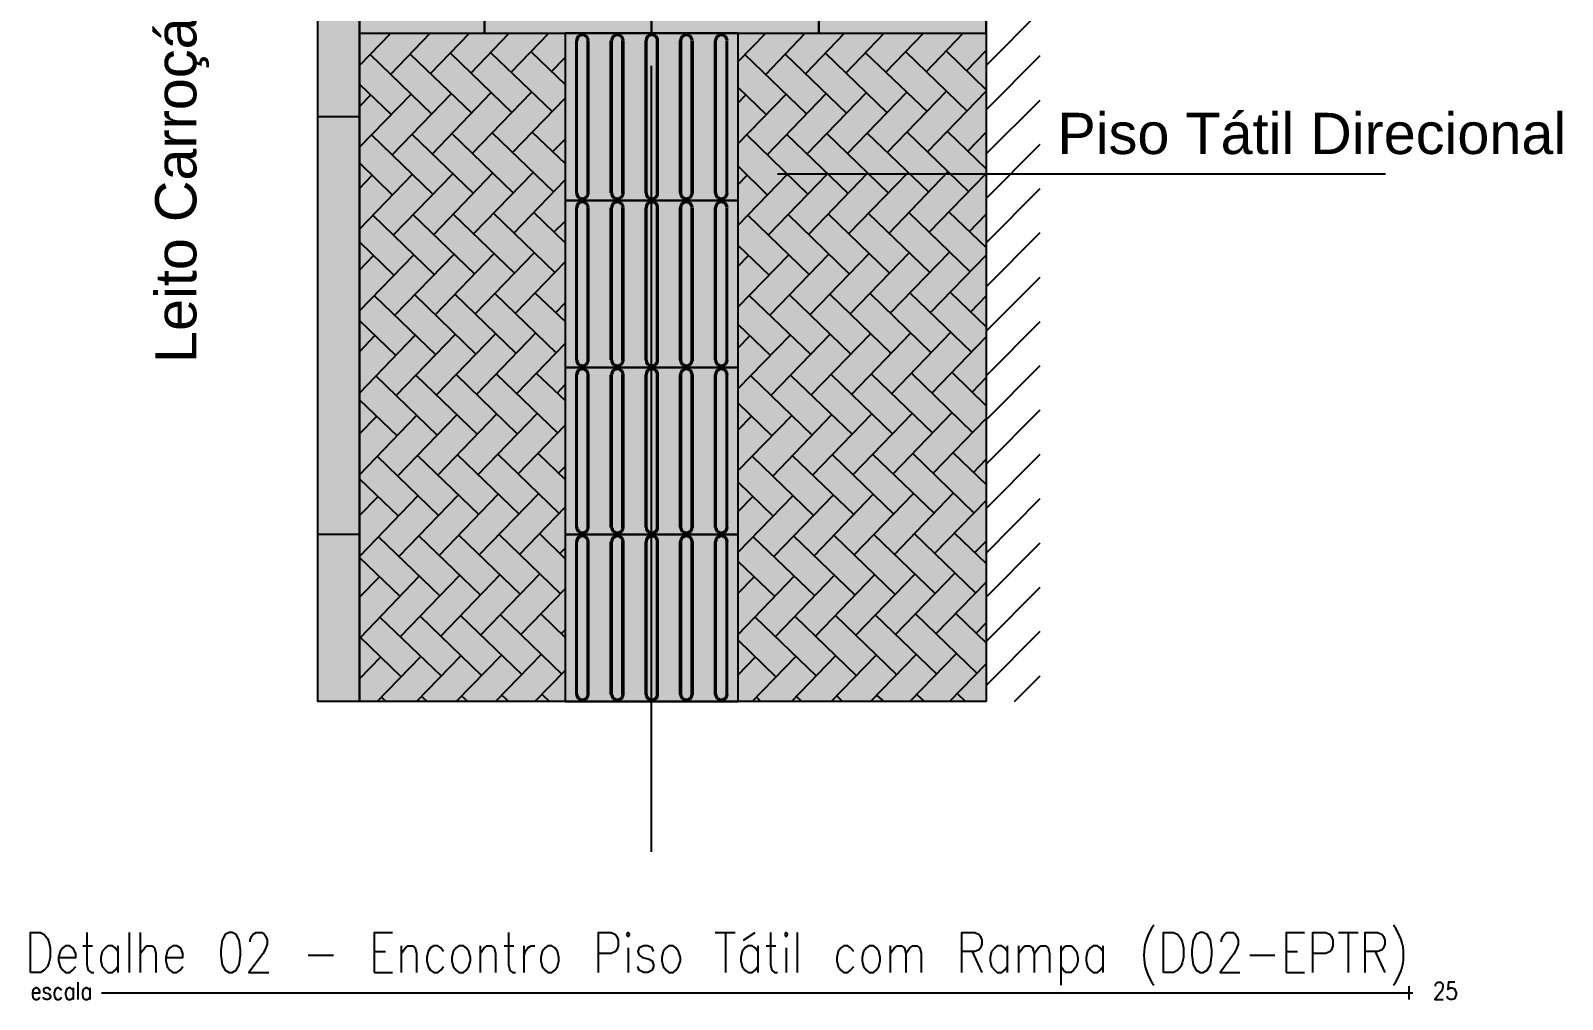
# Model space of a CAD drawing. Header units: feet. Extents: x 203667 to 205527, y 9204857 to 9205156.
# Drawn here: x 203749.065 to 203752.729, y 9204926.021 to 9204928.339 of the extents above; entities that cross this region are included whole.
import ezdxf

# ---------------------------------------------------------------- set-up
doc = ezdxf.new("R2010")
doc.units = ezdxf.units.FT
doc.header["$LTSCALE"] = 0.3
doc.header["$MEASUREMENT"] = 0
doc.layers.add('PDF_0', color=7, linetype='Continuous', true_color=0x929498)
doc.layers.add('PDF_A_Piso_Tatil', color=7, linetype='Continuous', true_color=0xffffa3)
for name, color, linetype in [('PDF_A_Cotas', 7, 'Continuous'), ('PDF_A_Texto', 7, 'Continuous'), ('PDF_Text', 7, 'Continuous')]:
    doc.layers.add(name, color=color, linetype=linetype)
doc.styles.add('PDF Arial', font='arial.ttf')

msp = doc.modelspace()

# ---------------------------------------------------------------- hatches: boundary and pattern name
at = {"layer": 'PDF_0', "true_color": 0xffffa3, "transparency": 33554559}
msp.add_hatch(color=51, dxfattribs=at).paths.add_polyline_path([(203750.1505, 9204928.7322), (203749.8513, 9204928.7322), (203749.8513, 9204928.3325), (203750.1505, 9204928.3325)])
at = {"layer": 'PDF_0', "true_color": 0xf7f7f7, "transparency": 33554559}
for points in [[(203750.343, 9204928.3325), (203749.8513, 9204928.3325), (203749.8513, 9204926.7337), (203750.343, 9204926.7337)], [(203751.3507, 9204928.3325), (203750.7575, 9204928.3325), (203750.7575, 9204926.7337), (203751.3507, 9204926.7337)]]:
    msp.add_hatch(color=7, dxfattribs=at).paths.add_polyline_path(points)
at = {"layer": 'PDF_A_Cotas', "true_color": 0xdfdfdf, "transparency": 33554559}
msp.add_hatch(color=254, dxfattribs=at).paths.add_polyline_path([(203749.8513, 9204929.3318), (203749.7508, 9204929.3318), (203749.7508, 9204926.7337), (203749.8513, 9204926.7337)])
at = {"layer": 'PDF_A_Piso_Tatil', "transparency": 33554559}
msp.add_hatch(color=256, dxfattribs=at).paths.add_polyline_path([(203750.343, 9204928.3325), (203750.343, 9204926.7337), (203750.7575, 9204926.7337), (203750.7575, 9204928.3325), (203751.3507, 9204928.3325), (203751.3507, 9204928.7322), (203750.1505, 9204928.7322), (203750.1505, 9204928.3325)])

# ---------------------------------------------------------------- linework, layer by layer
at = {"layer": 'PDF_0', "color": 7, "lineweight": 25}
for points in [[(203749.7508, 9204929.3318), (203751.3507, 9204929.3318), (203751.3507, 9204926.7337)], [(203749.7508, 9204929.3318), (203749.7508, 9204926.7337)], [(203749.8513, 9204926.7337), (203749.8513, 9204929.3318), (203749.8513, 9204926.7337)], [(203751.3507, 9204928.2553), (203751.4797, 9204928.3854)], [(203750.3694, 9204927.9508), (203750.3694, 9204928.3146)], [(203750.3715, 9204928.3146), (203750.3715, 9204927.9498)], [(203750.3969, 9204927.9498), (203750.3969, 9204928.3146)], [(203750.399, 9204928.3146), (203750.399, 9204927.9498)], [(203750.4519, 9204927.9508), (203750.4519, 9204928.3146)], [(203750.4551, 9204928.3146), (203750.4551, 9204927.9498)], [(203750.4794, 9204927.9498), (203750.4794, 9204928.3146)], [(203750.4826, 9204928.3146), (203750.4826, 9204927.9498)], [(203750.5354, 9204927.9508), (203750.5354, 9204928.3146)], [(203750.5375, 9204928.3146), (203750.5375, 9204927.9498)], [(203750.5629, 9204927.9498), (203750.5629, 9204928.3146)], [(203750.565, 9204928.3146), (203750.565, 9204927.9498)], [(203750.6179, 9204927.9508), (203750.6179, 9204928.3146)], [(203750.6211, 9204928.3146), (203750.6211, 9204927.9498)], [(203750.6454, 9204927.9498), (203750.6454, 9204928.3146)], [(203750.6486, 9204928.3146), (203750.6486, 9204927.9498)], [(203750.7014, 9204927.9508), (203750.7014, 9204928.3146)], [(203750.7036, 9204928.3146), (203750.7036, 9204927.9498)], [(203750.7289, 9204927.9498), (203750.7289, 9204928.3146)], [(203750.7311, 9204928.3146), (203750.7311, 9204927.9498)], [(203751.3507, 9204928.1496), (203751.4797, 9204928.2797)], [(203751.3507, 9204928.0439), (203751.4797, 9204928.1729)], [(203749.8513, 9204928.1327), (203749.7508, 9204928.1327)], [(203751.3507, 9204927.9371), (203751.4797, 9204928.0671)], [(203751.3507, 9204927.8313), (203751.4797, 9204927.9614)], [(203750.3694, 9204927.5511), (203750.3694, 9204927.9149)], [(203750.3715, 9204927.9149), (203750.3715, 9204927.55)], [(203750.3969, 9204927.55), (203750.3969, 9204927.9149)], [(203750.399, 9204927.9149), (203750.399, 9204927.55)], [(203750.4519, 9204927.5511), (203750.4519, 9204927.9149)], [(203750.4551, 9204927.9149), (203750.4551, 9204927.55)], [(203750.4794, 9204927.55), (203750.4794, 9204927.9149)], [(203750.4826, 9204927.9149), (203750.4826, 9204927.55)], [(203750.5354, 9204927.5511), (203750.5354, 9204927.9149)], [(203750.5375, 9204927.9149), (203750.5375, 9204927.55)], [(203750.5629, 9204927.55), (203750.5629, 9204927.9149)], [(203750.565, 9204927.9149), (203750.565, 9204927.55)], [(203750.6179, 9204927.5511), (203750.6179, 9204927.9149)], [(203750.6211, 9204927.9149), (203750.6211, 9204927.55)], [(203750.6454, 9204927.55), (203750.6454, 9204927.9149)], [(203750.6486, 9204927.9149), (203750.6486, 9204927.55)], [(203750.7014, 9204927.5511), (203750.7014, 9204927.9149)], [(203750.7036, 9204927.9149), (203750.7036, 9204927.55)], [(203750.7289, 9204927.55), (203750.7289, 9204927.9149)], [(203750.7311, 9204927.9149), (203750.7311, 9204927.55)], [(203751.3507, 9204927.7256), (203751.4797, 9204927.8556)], [(203751.3507, 9204927.6198), (203751.4797, 9204927.7488)], [(203751.3507, 9204927.513), (203751.4797, 9204927.6431)], [(203750.3694, 9204927.1503), (203750.3694, 9204927.5152)], [(203750.3715, 9204927.5152), (203750.3715, 9204927.1503)], [(203750.3969, 9204927.1503), (203750.3969, 9204927.5152)], [(203750.399, 9204927.5152), (203750.399, 9204927.1503)], [(203750.4519, 9204927.1503), (203750.4519, 9204927.5152)], [(203750.4551, 9204927.5152), (203750.4551, 9204927.1503)], [(203750.4794, 9204927.1503), (203750.4794, 9204927.5152)], [(203750.4826, 9204927.5152), (203750.4826, 9204927.1503)], [(203750.5354, 9204927.1503), (203750.5354, 9204927.5152)], [(203750.5375, 9204927.5152), (203750.5375, 9204927.1503)], [(203750.5629, 9204927.1503), (203750.5629, 9204927.5152)], [(203750.565, 9204927.5152), (203750.565, 9204927.1503)], [(203750.6179, 9204927.1503), (203750.6179, 9204927.5152)], [(203750.6211, 9204927.5152), (203750.6211, 9204927.1503)], [(203750.6454, 9204927.1503), (203750.6454, 9204927.5152)], [(203750.6486, 9204927.5152), (203750.6486, 9204927.1503)], [(203750.7014, 9204927.1503), (203750.7014, 9204927.5152)], [(203750.7036, 9204927.5152), (203750.7036, 9204927.1503)], [(203750.7289, 9204927.1503), (203750.7289, 9204927.5152)], [(203750.7311, 9204927.5152), (203750.7311, 9204927.1503)], [(203751.3507, 9204927.4073), (203751.4797, 9204927.5374)], [(203751.3507, 9204927.3016), (203751.4797, 9204927.4316)], [(203751.3507, 9204927.1958), (203751.4797, 9204927.3259)], [(203751.3507, 9204927.089), (203751.4797, 9204927.2191)], [(203749.8513, 9204927.1334), (203749.7508, 9204927.1334)], [(203750.3694, 9204926.7506), (203750.3694, 9204927.1154)], [(203750.3715, 9204927.1154), (203750.3715, 9204926.7506)], [(203750.3969, 9204926.7506), (203750.3969, 9204927.1154)], [(203750.399, 9204927.1154), (203750.399, 9204926.7506)], [(203750.4519, 9204926.7506), (203750.4519, 9204927.1154)], [(203750.4551, 9204927.1154), (203750.4551, 9204926.7506)], [(203750.4794, 9204926.7506), (203750.4794, 9204927.1154)], [(203750.4826, 9204927.1154), (203750.4826, 9204926.7506)], [(203750.5354, 9204926.7506), (203750.5354, 9204927.1154)], [(203750.5375, 9204927.1154), (203750.5375, 9204926.7506)], [(203750.5629, 9204926.7506), (203750.5629, 9204927.1154)], [(203750.565, 9204927.1154), (203750.565, 9204926.7506)], [(203750.6179, 9204926.7506), (203750.6179, 9204927.1154)], [(203750.6211, 9204927.1154), (203750.6211, 9204926.7506)], [(203750.6454, 9204926.7506), (203750.6454, 9204927.1154)], [(203750.6486, 9204927.1154), (203750.6486, 9204926.7506)], [(203750.7014, 9204926.7506), (203750.7014, 9204927.1154)], [(203750.7036, 9204927.1154), (203750.7036, 9204926.7506)], [(203750.7289, 9204926.7506), (203750.7289, 9204927.1154)], [(203750.7311, 9204927.1154), (203750.7311, 9204926.7506)], [(203751.3507, 9204926.9833), (203751.4797, 9204927.1133)], [(203751.3507, 9204926.8775), (203751.4797, 9204927.0076)], [(203751.3507, 9204926.7718), (203751.4797, 9204926.9018)], [(203751.4184, 9204926.7337), (203751.4797, 9204926.7951)], [(203751.3507, 9204926.7337), (203749.7508, 9204926.7337)]]:
    msp.add_lwpolyline(points, dxfattribs=at)
for points in [[(203749.8513, 9204928.3325), (203750.1505, 9204928.3325), (203750.1505, 9204928.7322), (203749.8513, 9204928.7322)], [(203750.1505, 9204928.3325), (203750.5502, 9204928.3325), (203750.5502, 9204928.7322), (203750.1505, 9204928.7322)], [(203750.5502, 9204928.3325), (203750.9499, 9204928.3325), (203750.9499, 9204928.7322), (203750.5502, 9204928.7322)], [(203750.9499, 9204928.3325), (203751.3507, 9204928.3325), (203751.3507, 9204928.7322), (203750.9499, 9204928.7322)], [(203750.343, 9204927.9328), (203750.7575, 9204927.9328), (203750.7575, 9204928.3325), (203750.343, 9204928.3325)], [(203750.343, 9204927.5331), (203750.7575, 9204927.5331), (203750.7575, 9204927.9328), (203750.343, 9204927.9328)], [(203750.343, 9204927.1334), (203750.7575, 9204927.1334), (203750.7575, 9204927.5331), (203750.343, 9204927.5331)], [(203750.343, 9204926.7337), (203750.7575, 9204926.7337), (203750.7575, 9204927.1334), (203750.343, 9204927.1334)]]:
    msp.add_lwpolyline(points, close=True, dxfattribs=at)
at = {"layer": 'PDF_0', "color": 251, "lineweight": 25, "true_color": 0x636363}
for points in [[(203749.8513, 9204928.2553), (203749.9264, 9204928.3325)], [(203749.9221, 9204928.3325), (203749.9242, 9204928.3304)], [(203749.9253, 9204928.2342), (203750.0205, 9204928.3325)], [(203750.0205, 9204928.3325), (203750.0205, 9204928.3315)], [(203750.0215, 9204928.2363), (203750.1146, 9204928.3325)], [(203750.1178, 9204928.2374), (203750.2097, 9204928.3325)], [(203750.214, 9204928.2395), (203750.3039, 9204928.3325)], [(203750.7575, 9204928.2649), (203750.823, 9204928.3325)], [(203750.8188, 9204928.3325), (203750.8209, 9204928.3304)], [(203750.823, 9204928.2342), (203750.9172, 9204928.3325)], [(203750.9172, 9204928.3325), (203750.9172, 9204928.3315)], [(203750.9193, 9204928.2363), (203751.0113, 9204928.3325)], [(203751.0144, 9204928.2374), (203751.1064, 9204928.3325)], [(203751.1107, 9204928.2395), (203751.2005, 9204928.3325)], [(203751.2069, 9204928.2405), (203751.2957, 9204928.3325)], [(203749.8767, 9204928.2818), (203750.0236, 9204928.1401)], [(203749.9729, 9204928.2828), (203750.1199, 9204928.1411)], [(203750.0691, 9204928.285), (203750.2161, 9204928.1433)], [(203750.1653, 9204928.286), (203750.3123, 9204928.1454)], [(203750.2616, 9204928.2881), (203750.343, 9204928.2099)], [(203750.7734, 9204928.2818), (203750.9203, 9204928.1401)], [(203750.8696, 9204928.2828), (203751.0166, 9204928.1411)], [(203750.9658, 9204928.285), (203751.1128, 9204928.1433)], [(203751.062, 9204928.286), (203751.209, 9204928.1454)], [(203751.1583, 9204928.2881), (203751.3052, 9204928.1464)], [(203751.2545, 9204928.2902), (203751.3507, 9204928.1972)], [(203751.3031, 9204928.2427), (203751.3507, 9204928.2913)], [(203750.3102, 9204928.2405), (203750.343, 9204928.2744)], [(203749.8513, 9204928.2109), (203749.9274, 9204928.138)], [(203750.7575, 9204928.2025), (203750.8241, 9204928.138)], [(203749.8513, 9204928.0597), (203749.975, 9204928.1866)], [(203749.8513, 9204928.157), (203749.8788, 9204928.1856)], [(203749.9295, 9204928.0417), (203750.0712, 9204928.1887)], [(203750.0258, 9204928.0439), (203750.1664, 9204928.1908)], [(203750.1209, 9204928.0449), (203750.2626, 9204928.1919)], [(203750.2171, 9204928.047), (203750.343, 9204928.1771)], [(203750.7575, 9204928.0692), (203750.8717, 9204928.1866)], [(203750.7575, 9204928.1665), (203750.7755, 9204928.1856)], [(203750.8262, 9204928.0417), (203750.9679, 9204928.1887)], [(203750.9224, 9204928.0439), (203751.0641, 9204928.1908)], [(203751.0187, 9204928.0449), (203751.1604, 9204928.1919)], [(203751.1138, 9204928.047), (203751.2555, 9204928.194)], [(203751.2101, 9204928.0491), (203751.3507, 9204928.194)], [(203750.0723, 9204928.0925), (203750.2193, 9204927.9508)], [(203750.1685, 9204928.0946), (203750.3155, 9204927.9529)], [(203750.2647, 9204928.0957), (203750.343, 9204928.0206)], [(203750.969, 9204928.0925), (203751.116, 9204927.9508)], [(203751.0652, 9204928.0946), (203751.2122, 9204927.9529)], [(203751.1614, 9204928.0957), (203751.3084, 9204927.954)], [(203751.2576, 9204928.0978), (203751.3507, 9204928.0079)], [(203751.3063, 9204928.0502), (203751.3507, 9204928.0957)], [(203749.8798, 9204928.0893), (203750.0268, 9204927.9476)], [(203749.9761, 9204928.0914), (203750.123, 9204927.9498)], [(203750.3134, 9204928.0491), (203750.343, 9204928.0788)], [(203750.7776, 9204928.0893), (203750.9235, 9204927.9476)], [(203750.8727, 9204928.0914), (203751.0197, 9204927.9498)], [(203749.8513, 9204928.0227), (203749.9306, 9204927.9455)], [(203749.8513, 9204927.8641), (203749.9782, 9204927.9952)], [(203749.8513, 9204927.9614), (203749.8819, 9204927.9931)], [(203749.9327, 9204927.8504), (203750.0744, 9204927.9963)], [(203750.0289, 9204927.8514), (203750.1706, 9204927.9984)], [(203750.1252, 9204927.8535), (203750.2668, 9204927.9994)], [(203750.7575, 9204928.0143), (203750.8273, 9204927.9455)], [(203750.7575, 9204927.8736), (203750.8749, 9204927.9952)], [(203750.7575, 9204927.9709), (203750.7786, 9204927.9931)], [(203750.8294, 9204927.8504), (203750.9711, 9204927.9963)], [(203750.9256, 9204927.8514), (203751.0673, 9204927.9984)], [(203751.0218, 9204927.8535), (203751.1635, 9204927.9994)], [(203751.1181, 9204927.8546), (203751.2598, 9204928.0016)], [(203751.2143, 9204927.8567), (203751.3507, 9204927.9973)], [(203750.2203, 9204927.8546), (203750.343, 9204927.9815)], [(203749.8841, 9204927.8969), (203750.03, 9204927.7552)], [(203749.9792, 9204927.899), (203750.1262, 9204927.7573)], [(203750.0755, 9204927.9001), (203750.2224, 9204927.7584)], [(203750.1717, 9204927.9022), (203750.3187, 9204927.7605)], [(203750.2679, 9204927.9043), (203750.343, 9204927.8313)], [(203750.3165, 9204927.8567), (203750.343, 9204927.8831)], [(203750.7808, 9204927.8969), (203750.9267, 9204927.7552)], [(203750.877, 9204927.899), (203751.0229, 9204927.7573)], [(203750.9732, 9204927.9001), (203751.1191, 9204927.7584)], [(203751.0684, 9204927.9022), (203751.2154, 9204927.7605)], [(203751.1646, 9204927.9043), (203751.3116, 9204927.7626)], [(203751.2608, 9204927.9053), (203751.3507, 9204927.8197)], [(203751.3095, 9204927.8578), (203751.3507, 9204927.9001)], [(203749.8513, 9204927.8334), (203749.9338, 9204927.7541)], [(203749.8513, 9204927.6685), (203749.9813, 9204927.8028)], [(203749.8513, 9204927.7658), (203749.8851, 9204927.8007)], [(203749.9359, 9204927.6579), (203750.0776, 9204927.8038)], [(203750.0321, 9204927.659), (203750.1738, 9204927.8059)], [(203750.1283, 9204927.6611), (203750.27, 9204927.8081)], [(203750.7575, 9204927.825), (203750.8315, 9204927.7541)], [(203750.7575, 9204927.678), (203750.878, 9204927.8028)], [(203750.7575, 9204927.7753), (203750.7818, 9204927.8007)], [(203750.8326, 9204927.6579), (203750.9743, 9204927.8038)], [(203750.9288, 9204927.659), (203751.0705, 9204927.8059)], [(203751.025, 9204927.6611), (203751.1667, 9204927.8081)], [(203751.1212, 9204927.6632), (203751.2629, 9204927.8091)], [(203751.2175, 9204927.6642), (203751.3507, 9204927.8017)], [(203750.2246, 9204927.6632), (203750.343, 9204927.7859)], [(203749.8872, 9204927.7044), (203750.0332, 9204927.5638)], [(203749.9835, 9204927.7065), (203750.1294, 9204927.5649)], [(203750.0797, 9204927.7087), (203750.2256, 9204927.567)], [(203750.1749, 9204927.7097), (203750.3218, 9204927.568)], [(203750.2711, 9204927.7118), (203750.343, 9204927.6431)], [(203750.7839, 9204927.7044), (203750.9309, 9204927.5638)], [(203750.8802, 9204927.7065), (203751.0271, 9204927.5649)], [(203750.9764, 9204927.7087), (203751.1223, 9204927.567)], [(203751.0726, 9204927.7097), (203751.2185, 9204927.568)], [(203751.1678, 9204927.7118), (203751.3147, 9204927.5701)], [(203751.264, 9204927.7129), (203751.3507, 9204927.6304)], [(203751.3137, 9204927.6664), (203751.3507, 9204927.7044)], [(203750.3208, 9204927.6642), (203750.343, 9204927.6875)], [(203749.8513, 9204927.6452), (203749.938, 9204927.5617)], [(203750.1315, 9204927.4686), (203750.2732, 9204927.6156)], [(203750.7575, 9204927.6357), (203750.8347, 9204927.5617)], [(203751.0282, 9204927.4686), (203751.1699, 9204927.6156)], [(203751.1244, 9204927.4707), (203751.2661, 9204927.6177)], [(203749.8513, 9204927.4718), (203749.9845, 9204927.6103)], [(203749.8513, 9204927.5701), (203749.8883, 9204927.6093)], [(203749.939, 9204927.4655), (203750.0807, 9204927.6124)], [(203750.0353, 9204927.4676), (203750.177, 9204927.6135)], [(203750.2277, 9204927.4707), (203750.343, 9204927.5902)], [(203750.7575, 9204927.4824), (203750.8812, 9204927.6103)], [(203750.7575, 9204927.5797), (203750.786, 9204927.6093)], [(203750.8357, 9204927.4655), (203750.9774, 9204927.6124)], [(203750.932, 9204927.4676), (203751.0737, 9204927.6135)], [(203751.2206, 9204927.4718), (203751.3507, 9204927.6061)], [(203749.8904, 9204927.513), (203750.0374, 9204927.3713)], [(203749.9866, 9204927.5141), (203750.1336, 9204927.3724)], [(203750.0829, 9204927.5162), (203750.2288, 9204927.3745)], [(203750.1791, 9204927.5173), (203750.325, 9204927.3766)], [(203750.2742, 9204927.5194), (203750.343, 9204927.4538)], [(203750.7871, 9204927.513), (203750.9341, 9204927.3713)], [(203750.8833, 9204927.5141), (203751.0303, 9204927.3724)], [(203750.9795, 9204927.5162), (203751.1265, 9204927.3745)], [(203751.0758, 9204927.5173), (203751.2217, 9204927.3766)], [(203751.172, 9204927.5194), (203751.3179, 9204927.3777)], [(203751.2682, 9204927.5215), (203751.3507, 9204927.4411)], [(203751.3169, 9204927.4739), (203751.3507, 9204927.5088)], [(203750.3239, 9204927.4718), (203750.343, 9204927.4919)], [(203749.8513, 9204927.4559), (203749.9412, 9204927.3692)], [(203750.7575, 9204927.4475), (203750.8379, 9204927.3692)], [(203749.8513, 9204927.2762), (203749.9877, 9204927.4179)], [(203749.8513, 9204927.3745), (203749.8925, 9204927.4168)], [(203749.9422, 9204927.273), (203750.0839, 9204927.42)], [(203750.0384, 9204927.2751), (203750.1801, 9204927.4221)], [(203750.1347, 9204927.2762), (203750.2764, 9204927.4232)], [(203750.7575, 9204927.2867), (203750.8854, 9204927.4179)], [(203750.7575, 9204927.384), (203750.7892, 9204927.4168)], [(203750.84, 9204927.273), (203750.9806, 9204927.42)], [(203750.9351, 9204927.2751), (203751.0768, 9204927.4221)], [(203751.0314, 9204927.2762), (203751.1731, 9204927.4232)], [(203751.1276, 9204927.2783), (203751.2693, 9204927.4253)], [(203751.2238, 9204927.2804), (203751.3507, 9204927.4105)], [(203750.2309, 9204927.2783), (203750.343, 9204927.3946)], [(203749.9898, 9204927.3227), (203750.1368, 9204927.181)], [(203750.086, 9204927.3238), (203750.233, 9204927.1821)], [(203750.1823, 9204927.3259), (203750.3282, 9204927.1842)], [(203750.2785, 9204927.3269), (203750.343, 9204927.2645)], [(203750.8865, 9204927.3227), (203751.0335, 9204927.181)], [(203750.9827, 9204927.3238), (203751.1297, 9204927.1821)], [(203751.0789, 9204927.3259), (203751.2259, 9204927.1842)], [(203751.1752, 9204927.3269), (203751.3211, 9204927.1852)], [(203751.2714, 9204927.329), (203751.3507, 9204927.2529)], [(203749.8936, 9204927.3206), (203750.0406, 9204927.1789)], [(203750.3271, 9204927.2804), (203750.343, 9204927.2963)], [(203750.7903, 9204927.3206), (203750.9373, 9204927.1789)], [(203751.32, 9204927.2815), (203751.3507, 9204927.3132)], [(203749.8513, 9204927.2667), (203749.9443, 9204927.1768)], [(203750.7575, 9204927.2582), (203750.841, 9204927.1768)], [(203749.8513, 9204927.0806), (203749.9919, 9204927.2265)], [(203749.8513, 9204927.1789), (203749.8957, 9204927.2244)], [(203749.9465, 9204927.0816), (203750.0871, 9204927.2275)], [(203750.0416, 9204927.0827), (203750.1833, 9204927.2296)], [(203750.1378, 9204927.0848), (203750.2795, 9204927.2307)], [(203750.7575, 9204927.0911), (203750.8886, 9204927.2265)], [(203750.7575, 9204927.1884), (203750.7924, 9204927.2244)], [(203750.8431, 9204927.0816), (203750.9848, 9204927.2275)], [(203750.9394, 9204927.0827), (203751.08, 9204927.2296)], [(203751.0345, 9204927.0848), (203751.1762, 9204927.2307)], [(203751.1308, 9204927.0858), (203751.2725, 9204927.2328)], [(203751.227, 9204927.088), (203751.3507, 9204927.2148)], [(203750.2341, 9204927.0858), (203750.343, 9204927.199)], [(203749.8968, 9204927.1281), (203750.0437, 9204926.9864)], [(203749.993, 9204927.1303), (203750.14, 9204926.9886)], [(203750.0892, 9204927.1313), (203750.2362, 9204926.9896)], [(203750.1854, 9204927.1334), (203750.3324, 9204926.9917)], [(203750.2817, 9204927.1355), (203750.343, 9204927.0753)], [(203750.7934, 9204927.1281), (203750.9404, 9204926.9864)], [(203750.8897, 9204927.1303), (203751.0366, 9204926.9886)], [(203750.9859, 9204927.1313), (203751.1329, 9204926.9896)], [(203751.0821, 9204927.1334), (203751.2291, 9204926.9917)], [(203751.1783, 9204927.1355), (203751.3253, 9204926.9938)], [(203751.2746, 9204927.1366), (203751.3507, 9204927.0636)], [(203751.3232, 9204927.0901), (203751.3507, 9204927.1176)], [(203749.8513, 9204927.0784), (203749.9475, 9204926.9854)], [(203750.3303, 9204927.088), (203750.343, 9204927.1006)], [(203750.7575, 9204927.0689), (203750.8442, 9204926.9854)], [(203749.8513, 9204926.9833), (203749.8989, 9204927.0319)], [(203749.8534, 9204926.887), (203749.9951, 9204927.034)], [(203749.9496, 9204926.8892), (203750.0913, 9204927.0361)], [(203750.0458, 9204926.8902), (203750.1875, 9204927.0372)], [(203750.141, 9204926.8923), (203750.2827, 9204927.0393)], [(203750.7575, 9204926.8944), (203750.8918, 9204927.034)], [(203750.7575, 9204926.9928), (203750.7956, 9204927.0319)], [(203750.8463, 9204926.8892), (203750.988, 9204927.0361)], [(203750.9425, 9204926.8902), (203751.0842, 9204927.0372)], [(203751.0388, 9204926.8923), (203751.1805, 9204927.0393)], [(203751.1339, 9204926.8944), (203751.2756, 9204927.0404)], [(203750.2372, 9204926.8944), (203750.343, 9204927.0034)], [(203751.2302, 9204926.8955), (203751.3507, 9204927.0192)], [(203749.8513, 9204926.9843), (203749.8513, 9204926.9833)], [(203749.8999, 9204926.9357), (203750.0469, 9204926.7951)], [(203749.9961, 9204926.9378), (203750.1431, 9204926.7961)], [(203750.0924, 9204926.9399), (203750.2394, 9204926.7982)], [(203750.1886, 9204926.941), (203750.3356, 9204926.7993)], [(203750.2848, 9204926.9431), (203750.343, 9204926.887)], [(203750.7977, 9204926.9357), (203750.9436, 9204926.7951)], [(203750.8928, 9204926.9378), (203751.0398, 9204926.7961)], [(203750.9891, 9204926.9399), (203751.136, 9204926.7982)], [(203751.0853, 9204926.941), (203751.2323, 9204926.7993)], [(203751.1815, 9204926.9431), (203751.3285, 9204926.8014)], [(203751.2777, 9204926.9441), (203751.3507, 9204926.8744)], [(203751.3264, 9204926.8976), (203751.3507, 9204926.9219)], [(203749.8513, 9204926.8892), (203749.9507, 9204926.7929)], [(203750.3335, 9204926.8955), (203750.343, 9204926.905)], [(203750.177, 9204926.7337), (203750.2869, 9204926.8469)], [(203750.7575, 9204926.8807), (203750.8474, 9204926.7929)], [(203751.0737, 9204926.7337), (203751.1836, 9204926.8469)], [(203751.1678, 9204926.7337), (203751.2799, 9204926.849)], [(203749.8513, 9204926.7876), (203749.902, 9204926.8405)], [(203749.8936, 9204926.7337), (203749.9983, 9204926.8416)], [(203749.9877, 9204926.7337), (203750.0945, 9204926.8437)], [(203750.0829, 9204926.7337), (203750.1907, 9204926.8447)], [(203750.7575, 9204926.7972), (203750.7987, 9204926.8405)], [(203750.7903, 9204926.7337), (203750.895, 9204926.8416)], [(203750.8844, 9204926.7337), (203750.9912, 9204926.8437)], [(203750.9795, 9204926.7337), (203751.0874, 9204926.8447)], [(203751.2629, 9204926.7337), (203751.3507, 9204926.8236)], [(203749.8513, 9204926.7951), (203749.8545, 9204926.7908)], [(203750.2711, 9204926.7337), (203750.343, 9204926.8077)], [(203749.9042, 9204926.7443), (203749.9147, 9204926.7337)], [(203750.0004, 9204926.7454), (203750.0131, 9204926.7337)], [(203750.0955, 9204926.7475), (203750.1104, 9204926.7337)], [(203750.1918, 9204926.7485), (203750.2087, 9204926.7337)], [(203750.288, 9204926.7506), (203750.306, 9204926.7337)], [(203750.8008, 9204926.7443), (203750.8114, 9204926.7337)], [(203750.8971, 9204926.7454), (203750.9098, 9204926.7337)], [(203750.9933, 9204926.7475), (203751.007, 9204926.7337)], [(203751.0885, 9204926.7485), (203751.1054, 9204926.7337)], [(203751.1847, 9204926.7506), (203751.2027, 9204926.7337)], [(203751.2809, 9204926.7528), (203751.301, 9204926.7337)]]:
    msp.add_lwpolyline(points, dxfattribs=at)
at = {"layer": 'PDF_0', "color": 20, "lineweight": 25, "true_color": 0xf43d00}
msp.add_lwpolyline([(203750.5492, 9204928.2543), (203750.5492, 9204927.0055), (203750.5492, 9204926.3742)], dxfattribs=at)
at = {"layer": 'PDF_0', "color": 7, "lineweight": 25}
for centre, radius, start, end in [((203750.3847, 9204928.3151), 0.0153, 359.989, 181.3843), ((203750.3847, 9204928.3151), 0.0122, 359.9836, 181.3733), ((203750.4683, 9204928.3151), 0.0153, 359.989, 181.3843), ((203750.4683, 9204928.3151), 0.0122, 359.9836, 181.3733), ((203750.5508, 9204928.3151), 0.0153, 359.989, 181.3843), ((203750.5508, 9204928.3151), 0.0122, 359.9836, 181.3733), ((203750.6332, 9204928.3151), 0.0153, 359.989, 181.3843), ((203750.6332, 9204928.3151), 0.0122, 359.9836, 181.3733), ((203750.7168, 9204928.3151), 0.0153, 359.989, 181.3843), ((203750.7168, 9204928.3151), 0.0122, 359.9836, 181.3733), ((203750.3847, 9204927.9503), 0.0153, 178.6268, 0.0164), ((203750.3847, 9204927.9503), 0.0122, 178.6267, 0.0164), ((203750.4683, 9204927.9503), 0.0153, 178.6268, 0.0164), ((203750.4683, 9204927.9503), 0.0122, 178.6267, 0.0164), ((203750.5508, 9204927.9503), 0.0153, 178.6268, 0.0164), ((203750.5508, 9204927.9503), 0.0122, 178.6267, 0.0164), ((203750.6332, 9204927.9503), 0.0153, 178.6268, 0.0164), ((203750.6332, 9204927.9503), 0.0122, 178.6267, 0.0164), ((203750.7168, 9204927.9503), 0.0153, 178.6268, 0.0164), ((203750.7168, 9204927.9503), 0.0122, 178.6267, 0.0164), ((203750.3847, 9204927.9154), 0.0153, 359.989, 181.3843), ((203750.3847, 9204927.9154), 0.0122, 359.9836, 181.3733), ((203750.4683, 9204927.9154), 0.0153, 359.989, 181.3843), ((203750.4683, 9204927.9154), 0.0122, 359.9836, 181.3733), ((203750.5508, 9204927.9154), 0.0153, 359.989, 181.3843), ((203750.5508, 9204927.9154), 0.0122, 359.9836, 181.3733), ((203750.6332, 9204927.9154), 0.0153, 359.989, 181.3843), ((203750.6332, 9204927.9154), 0.0122, 359.9836, 181.3733), ((203750.7168, 9204927.9154), 0.0153, 359.989, 181.3843), ((203750.7168, 9204927.9154), 0.0122, 359.9836, 181.3733), ((203750.3847, 9204927.5506), 0.0153, 178.6268, 0.0164), ((203750.3847, 9204927.5506), 0.0122, 178.6267, 0.0164), ((203750.4683, 9204927.5506), 0.0153, 178.6268, 0.0164), ((203750.4683, 9204927.5506), 0.0122, 178.6267, 0.0164), ((203750.5508, 9204927.5506), 0.0153, 178.6268, 0.0164), ((203750.5508, 9204927.5506), 0.0122, 178.6267, 0.0164), ((203750.6332, 9204927.5506), 0.0153, 178.6268, 0.0164), ((203750.6332, 9204927.5506), 0.0122, 178.6267, 0.0164), ((203750.7168, 9204927.5506), 0.0153, 178.6268, 0.0164), ((203750.7168, 9204927.5506), 0.0122, 178.6267, 0.0164), ((203750.3847, 9204927.5157), 0.0153, 359.989, 181.3843), ((203750.3847, 9204927.5157), 0.0122, 359.9836, 181.3733), ((203750.4683, 9204927.5157), 0.0153, 359.989, 181.3843), ((203750.4683, 9204927.5157), 0.0122, 359.9836, 181.3733), ((203750.5508, 9204927.5157), 0.0153, 359.989, 181.3843), ((203750.5508, 9204927.5157), 0.0122, 359.9836, 181.3733), ((203750.6332, 9204927.5157), 0.0153, 359.989, 181.3843), ((203750.6332, 9204927.5157), 0.0122, 359.9836, 181.3733), ((203750.7168, 9204927.5157), 0.0153, 359.989, 181.3843), ((203750.7168, 9204927.5157), 0.0122, 359.9836, 181.3733), ((203750.3847, 9204927.1509), 0.0153, 178.6268, 0.0164), ((203750.3847, 9204927.1509), 0.0122, 178.6267, 0.0164), ((203750.4683, 9204927.1509), 0.0153, 178.6268, 0.0164), ((203750.4683, 9204927.1509), 0.0122, 178.6267, 0.0164), ((203750.5508, 9204927.1509), 0.0153, 178.6268, 0.0164), ((203750.5508, 9204927.1509), 0.0122, 178.6267, 0.0164), ((203750.6332, 9204927.1509), 0.0153, 178.6268, 0.0164), ((203750.6332, 9204927.1509), 0.0122, 178.6267, 0.0164), ((203750.7168, 9204927.1509), 0.0153, 178.6268, 0.0164), ((203750.7168, 9204927.1509), 0.0122, 178.6267, 0.0164), ((203750.3847, 9204927.116), 0.0153, 359.989, 181.3843), ((203750.3847, 9204927.116), 0.0122, 359.9836, 181.3733), ((203750.4683, 9204927.116), 0.0153, 359.989, 181.3843), ((203750.4683, 9204927.116), 0.0122, 359.9836, 181.3733), ((203750.5508, 9204927.116), 0.0153, 359.989, 181.3843), ((203750.5508, 9204927.116), 0.0122, 359.9836, 181.3733), ((203750.6332, 9204927.116), 0.0153, 359.989, 181.3843), ((203750.6332, 9204927.116), 0.0122, 359.9836, 181.3733), ((203750.7168, 9204927.116), 0.0153, 359.989, 181.3843), ((203750.7168, 9204927.116), 0.0122, 359.9836, 181.3733), ((203750.3847, 9204926.7512), 0.0153, 178.6268, 0.0164), ((203750.3847, 9204926.7512), 0.0122, 178.6267, 0.0164), ((203750.4683, 9204926.7512), 0.0153, 178.6268, 0.0164), ((203750.4683, 9204926.7512), 0.0122, 178.6267, 0.0164), ((203750.5508, 9204926.7512), 0.0153, 178.6268, 0.0164), ((203750.5508, 9204926.7512), 0.0122, 178.6267, 0.0164), ((203750.6332, 9204926.7512), 0.0153, 178.6268, 0.0164), ((203750.6332, 9204926.7512), 0.0122, 178.6267, 0.0164), ((203750.7168, 9204926.7512), 0.0153, 178.6268, 0.0164), ((203750.7168, 9204926.7512), 0.0122, 178.6267, 0.0164)]:
    msp.add_arc(centre, radius, start, end, dxfattribs=at)
at = {"layer": 'PDF_A_Texto', "lineweight": 25}
for points in [[(203750.8516, 9204927.9963), (203752.3055, 9204927.9963)], [(203749.1989, 9204926.1807), (203749.1989, 9204926.1035), (203749.202, 9204926.0908), (203749.2094, 9204926.0855), (203749.2158, 9204926.0855)], [(203749.3004, 9204926.1807), (203749.3004, 9204926.0855)], [(203749.3268, 9204926.1807), (203749.3268, 9204926.0855)], [(203749.5901, 9204926.1585), (203749.5901, 9204926.1627), (203749.5933, 9204926.1712), (203749.5964, 9204926.1765), (203749.6038, 9204926.1807), (203749.6176, 9204926.1807), (203749.6239, 9204926.1765), (203749.6271, 9204926.1712), (203749.6303, 9204926.1627), (203749.6303, 9204926.1532), (203749.6271, 9204926.1447), (203749.6208, 9204926.131), (203749.5869, 9204926.0855), (203749.6345, 9204926.0855)], [(203749.8872, 9204926.0855), (203749.8872, 9204926.1807), (203749.9306, 9204926.1807)], [(203750.2076, 9204926.1807), (203750.2076, 9204926.1035), (203750.2108, 9204926.0908), (203750.2171, 9204926.0855), (203750.2246, 9204926.0855)], [(203750.4233, 9204926.0855), (203750.4233, 9204926.1807), (203750.453, 9204926.1807), (203750.4635, 9204926.1765), (203750.4667, 9204926.1712), (203750.4699, 9204926.1627), (203750.4699, 9204926.149), (203750.4667, 9204926.1395), (203750.4635, 9204926.1352), (203750.453, 9204926.131), (203750.4233, 9204926.131)], [(203750.7025, 9204926.1807), (203750.7501, 9204926.1807)], [(203750.7268, 9204926.1807), (203750.7268, 9204926.0855)], [(203750.7702, 9204926.1627), (203750.7977, 9204926.1807)], [(203750.8347, 9204926.1807), (203750.8347, 9204926.1035), (203750.8379, 9204926.0908), (203750.8442, 9204926.0855), (203750.8516, 9204926.0855)], [(203750.8981, 9204926.1807), (203750.8981, 9204926.0855)], [(203751.2925, 9204926.0855), (203751.2925, 9204926.1807), (203751.3232, 9204926.1807), (203751.3338, 9204926.1765), (203751.337, 9204926.1712), (203751.3401, 9204926.1627), (203751.3401, 9204926.1532), (203751.337, 9204926.1447), (203751.3338, 9204926.1395), (203751.3232, 9204926.1352), (203751.2925, 9204926.1352)], [(203751.9132, 9204926.1585), (203751.9132, 9204926.1627), (203751.9164, 9204926.1712), (203751.9206, 9204926.1765), (203751.927, 9204926.1807), (203751.9407, 9204926.1807), (203751.9471, 9204926.1765), (203751.9503, 9204926.1712), (203751.9534, 9204926.1627), (203751.9534, 9204926.1532), (203751.9503, 9204926.1447), (203751.9439, 9204926.131), (203751.9101, 9204926.0855), (203751.9577, 9204926.0855)], [(203752.0687, 9204926.0855), (203752.0687, 9204926.1807), (203752.112, 9204926.1807)], [(203752.1321, 9204926.0855), (203752.1321, 9204926.1807), (203752.1628, 9204926.1807), (203752.1734, 9204926.1765), (203752.1765, 9204926.1712), (203752.1797, 9204926.1627), (203752.1797, 9204926.149), (203752.1765, 9204926.1395), (203752.1734, 9204926.1352), (203752.1628, 9204926.131), (203752.1321, 9204926.131)], [(203752.1935, 9204926.1807), (203752.24, 9204926.1807)], [(203752.2167, 9204926.1807), (203752.2167, 9204926.0855)], [(203752.2569, 9204926.0855), (203752.2569, 9204926.1807), (203752.2876, 9204926.1807), (203752.2981, 9204926.1765), (203752.3013, 9204926.1712), (203752.3045, 9204926.1627), (203752.3045, 9204926.1532), (203752.3013, 9204926.1447), (203752.2981, 9204926.1395), (203752.2876, 9204926.1352), (203752.2569, 9204926.1352)], [(203749.1312, 9204926.1215), (203749.1724, 9204926.1215), (203749.1724, 9204926.131), (203749.1682, 9204926.1395), (203749.165, 9204926.1447), (203749.1587, 9204926.149), (203749.1481, 9204926.149), (203749.1418, 9204926.1447), (203749.1354, 9204926.1352), (203749.1312, 9204926.1215), (203749.1312, 9204926.113), (203749.1354, 9204926.0993), (203749.1418, 9204926.0908), (203749.1481, 9204926.0855), (203749.1587, 9204926.0855), (203749.165, 9204926.0908), (203749.1724, 9204926.0993)], [(203749.1893, 9204926.149), (203749.2126, 9204926.149)], [(203749.2729, 9204926.1352), (203749.2665, 9204926.1447), (203749.2602, 9204926.149), (203749.2496, 9204926.149), (203749.2433, 9204926.1447), (203749.2359, 9204926.1352), (203749.2327, 9204926.1215), (203749.2327, 9204926.113), (203749.2359, 9204926.0993), (203749.2433, 9204926.0908), (203749.2496, 9204926.0855), (203749.2602, 9204926.0855), (203749.2665, 9204926.0908), (203749.2729, 9204926.0993)], [(203749.2729, 9204926.149), (203749.2729, 9204926.0855)], [(203749.3268, 9204926.131), (203749.3374, 9204926.1447), (203749.3437, 9204926.149), (203749.3543, 9204926.149), (203749.3606, 9204926.1447), (203749.3638, 9204926.131), (203749.3638, 9204926.0855)], [(203749.3881, 9204926.1215), (203749.4283, 9204926.1215), (203749.4283, 9204926.131), (203749.4251, 9204926.1395), (203749.422, 9204926.1447), (203749.4146, 9204926.149), (203749.4051, 9204926.149), (203749.3977, 9204926.1447), (203749.3913, 9204926.1352), (203749.3881, 9204926.1215), (203749.3881, 9204926.113), (203749.3913, 9204926.0993), (203749.3977, 9204926.0908), (203749.4051, 9204926.0855), (203749.4146, 9204926.0855), (203749.422, 9204926.0908), (203749.4283, 9204926.0993)], [(203749.7286, 9204926.1268), (203749.7889, 9204926.1268)], [(203749.8872, 9204926.1352), (203749.9137, 9204926.1352)], [(203749.9507, 9204926.149), (203749.9507, 9204926.0855)], [(203749.9507, 9204926.131), (203749.9613, 9204926.1447), (203749.9676, 9204926.149), (203749.9782, 9204926.149), (203749.9845, 9204926.1447), (203749.9877, 9204926.131), (203749.9877, 9204926.0855)], [(203750.0522, 9204926.1352), (203750.0458, 9204926.1447), (203750.0384, 9204926.149), (203750.0289, 9204926.149), (203750.0215, 9204926.1447), (203750.0152, 9204926.1352), (203750.012, 9204926.1215), (203750.012, 9204926.113), (203750.0152, 9204926.0993), (203750.0215, 9204926.0908), (203750.0289, 9204926.0855), (203750.0384, 9204926.0855), (203750.0458, 9204926.0908), (203750.0522, 9204926.0993)], [(203750.14, 9204926.149), (203750.14, 9204926.0855)], [(203750.14, 9204926.131), (203750.1495, 9204926.1447), (203750.1569, 9204926.149), (203750.1664, 9204926.149), (203750.1738, 9204926.1447), (203750.177, 9204926.131), (203750.177, 9204926.0855)], [(203750.1971, 9204926.149), (203750.2203, 9204926.149)], [(203750.2446, 9204926.149), (203750.2446, 9204926.0855)], [(203750.2446, 9204926.1215), (203750.2478, 9204926.1352), (203750.2542, 9204926.1447), (203750.2616, 9204926.149), (203750.2711, 9204926.149)], [(203750.4942, 9204926.1447), (203750.4942, 9204926.0855)], [(203750.5545, 9204926.1352), (203750.5513, 9204926.1447), (203750.5407, 9204926.149), (203750.5312, 9204926.149), (203750.5206, 9204926.1447), (203750.5175, 9204926.1352), (203750.5206, 9204926.1268), (203750.528, 9204926.1215), (203750.5439, 9204926.1172), (203750.5513, 9204926.113), (203750.5545, 9204926.1035), (203750.5545, 9204926.0993), (203750.5513, 9204926.0908), (203750.5407, 9204926.0855), (203750.5312, 9204926.0855), (203750.5206, 9204926.0908), (203750.5175, 9204926.0993)], [(203750.804, 9204926.1352), (203750.7977, 9204926.1447), (203750.7903, 9204926.149), (203750.7808, 9204926.149), (203750.7734, 9204926.1447), (203750.767, 9204926.1352), (203750.7638, 9204926.1215), (203750.7638, 9204926.113), (203750.767, 9204926.0993), (203750.7734, 9204926.0908), (203750.7808, 9204926.0855), (203750.7903, 9204926.0855), (203750.7977, 9204926.0908), (203750.804, 9204926.0993)], [(203750.804, 9204926.149), (203750.804, 9204926.0855)], [(203750.8241, 9204926.149), (203750.8474, 9204926.149)], [(203750.8717, 9204926.1447), (203750.8717, 9204926.0855)], [(203751.0335, 9204926.1352), (203751.0261, 9204926.1447), (203751.0197, 9204926.149), (203751.0102, 9204926.149), (203751.0028, 9204926.1447), (203750.9965, 9204926.1352), (203750.9933, 9204926.1215), (203750.9933, 9204926.113), (203750.9965, 9204926.0993), (203751.0028, 9204926.0908), (203751.0102, 9204926.0855), (203751.0197, 9204926.0855), (203751.0261, 9204926.0908), (203751.0335, 9204926.0993)], [(203751.1212, 9204926.149), (203751.1212, 9204926.0855)], [(203751.1212, 9204926.131), (203751.1308, 9204926.1447), (203751.1382, 9204926.149), (203751.1477, 9204926.149), (203751.1551, 9204926.1447), (203751.1583, 9204926.131), (203751.1583, 9204926.0855)], [(203751.1583, 9204926.131), (203751.1678, 9204926.1447), (203751.1752, 9204926.149), (203751.1847, 9204926.149), (203751.1921, 9204926.1447), (203751.1953, 9204926.131), (203751.1953, 9204926.0855)], [(203751.3169, 9204926.1352), (203751.3401, 9204926.0855)], [(203751.4004, 9204926.1352), (203751.3941, 9204926.1447), (203751.3877, 9204926.149), (203751.3771, 9204926.149), (203751.3708, 9204926.1447), (203751.3634, 9204926.1352), (203751.3602, 9204926.1215), (203751.3602, 9204926.113), (203751.3634, 9204926.0993), (203751.3708, 9204926.0908), (203751.3771, 9204926.0855), (203751.3877, 9204926.0855), (203751.3941, 9204926.0908), (203751.4004, 9204926.0993)], [(203751.4004, 9204926.149), (203751.4004, 9204926.0855)], [(203751.4279, 9204926.149), (203751.4279, 9204926.0855)], [(203751.4279, 9204926.131), (203751.4385, 9204926.1447), (203751.4448, 9204926.149), (203751.4543, 9204926.149), (203751.4617, 9204926.1447), (203751.4649, 9204926.131), (203751.4649, 9204926.0855)], [(203751.4649, 9204926.131), (203751.4755, 9204926.1447), (203751.4818, 9204926.149), (203751.4924, 9204926.149), (203751.4987, 9204926.1447), (203751.5019, 9204926.131), (203751.5019, 9204926.0855)], [(203751.5294, 9204926.149), (203751.5294, 9204926.0549)], [(203751.5294, 9204926.1352), (203751.5357, 9204926.1447), (203751.5421, 9204926.149), (203751.5527, 9204926.149), (203751.559, 9204926.1447), (203751.5664, 9204926.1352), (203751.5696, 9204926.1215), (203751.5696, 9204926.113), (203751.5664, 9204926.0993), (203751.559, 9204926.0908), (203751.5527, 9204926.0855), (203751.5421, 9204926.0855), (203751.5357, 9204926.0908), (203751.5294, 9204926.0993)], [(203751.6299, 9204926.1352), (203751.6235, 9204926.1447), (203751.6172, 9204926.149), (203751.6066, 9204926.149), (203751.6003, 9204926.1447), (203751.5928, 9204926.1352), (203751.5897, 9204926.1215), (203751.5897, 9204926.113), (203751.5928, 9204926.0993), (203751.6003, 9204926.0908), (203751.6066, 9204926.0855), (203751.6172, 9204926.0855), (203751.6235, 9204926.0908), (203751.6299, 9204926.0993)], [(203751.6299, 9204926.149), (203751.6299, 9204926.0855)], [(203751.9809, 9204926.1268), (203752.0412, 9204926.1268)], [(203752.0687, 9204926.1352), (203752.0951, 9204926.1352)], [(203752.2812, 9204926.1352), (203752.3045, 9204926.0855)], [(203749.8872, 9204926.0855), (203749.9306, 9204926.0855)], [(203752.0687, 9204926.0855), (203752.112, 9204926.0855)], [(203749.0688, 9204926.0369), (203749.0868, 9204926.0369), (203749.0868, 9204926.0401), (203749.0847, 9204926.0443), (203749.0836, 9204926.0464), (203749.0804, 9204926.0485), (203749.0762, 9204926.0485), (203749.073, 9204926.0464), (203749.0699, 9204926.0422), (203749.0688, 9204926.0369), (203749.0688, 9204926.0327), (203749.0699, 9204926.0263), (203749.073, 9204926.0221), (203749.0762, 9204926.021), (203749.0804, 9204926.021), (203749.0836, 9204926.0221), (203749.0868, 9204926.0263)], [(203749.1121, 9204926.0422), (203749.11, 9204926.0464), (203749.1058, 9204926.0485), (203749.1016, 9204926.0485), (203749.0963, 9204926.0464), (203749.0952, 9204926.0422), (203749.0963, 9204926.039), (203749.0995, 9204926.0369), (203749.1069, 9204926.0348), (203749.11, 9204926.0327), (203749.1121, 9204926.0284), (203749.1121, 9204926.0263), (203749.11, 9204926.0221), (203749.1058, 9204926.021), (203749.1016, 9204926.021), (203749.0963, 9204926.0221), (203749.0952, 9204926.0263)], [(203749.1386, 9204926.0422), (203749.1354, 9204926.0464), (203749.1322, 9204926.0485), (203749.128, 9204926.0485), (203749.1248, 9204926.0464), (203749.1227, 9204926.0422), (203749.1206, 9204926.0369), (203749.1206, 9204926.0327), (203749.1227, 9204926.0263), (203749.1248, 9204926.0221), (203749.128, 9204926.021), (203749.1322, 9204926.021), (203749.1354, 9204926.0221), (203749.1386, 9204926.0263)], [(203749.1661, 9204926.0422), (203749.1629, 9204926.0464), (203749.1597, 9204926.0485), (203749.1555, 9204926.0485), (203749.1523, 9204926.0464), (203749.1492, 9204926.0422), (203749.1481, 9204926.0369), (203749.1481, 9204926.0327), (203749.1492, 9204926.0263), (203749.1523, 9204926.0221), (203749.1555, 9204926.021), (203749.1597, 9204926.021), (203749.1629, 9204926.0221), (203749.1661, 9204926.0263)], [(203749.1661, 9204926.0485), (203749.1661, 9204926.021)], [(203749.1777, 9204926.0623), (203749.1777, 9204926.021)], [(203749.2063, 9204926.0422), (203749.2031, 9204926.0464), (203749.1999, 9204926.0485), (203749.1957, 9204926.0485), (203749.1925, 9204926.0464), (203749.1893, 9204926.0422), (203749.1883, 9204926.0369), (203749.1883, 9204926.0327), (203749.1893, 9204926.0263), (203749.1925, 9204926.0221), (203749.1957, 9204926.021), (203749.1999, 9204926.021), (203749.2031, 9204926.0221), (203749.2063, 9204926.0263)], [(203749.2063, 9204926.0485), (203749.2063, 9204926.021)], [(203752.3616, 9204926.0527), (203752.3616, 9204926.021)], [(203752.425, 9204926.0527), (203752.425, 9204926.0549), (203752.4261, 9204926.058), (203752.4282, 9204926.0601), (203752.4314, 9204926.0623), (203752.4367, 9204926.0623), (203752.4398, 9204926.0601), (203752.442, 9204926.058), (203752.443, 9204926.0549), (203752.443, 9204926.0506), (203752.442, 9204926.0464), (203752.4388, 9204926.0401), (203752.424, 9204926.021), (203752.4441, 9204926.021)], [(203752.4716, 9204926.0623), (203752.4568, 9204926.0623), (203752.4546, 9204926.0443), (203752.4568, 9204926.0464), (203752.461, 9204926.0485), (203752.4652, 9204926.0485), (203752.4705, 9204926.0464), (203752.4726, 9204926.0422), (203752.4747, 9204926.0369), (203752.4747, 9204926.0327), (203752.4726, 9204926.0263), (203752.4705, 9204926.0221), (203752.4652, 9204926.021), (203752.461, 9204926.021), (203752.4568, 9204926.0221), (203752.4546, 9204926.0242), (203752.4536, 9204926.0284)], [(203749.2338, 9204926.0369), (203752.3711, 9204926.0369)]]:
    msp.add_lwpolyline(points, dxfattribs=at)
for points in [[(203749.0646, 9204926.0855), (203749.0646, 9204926.1807), (203749.0878, 9204926.1807), (203749.0973, 9204926.1765), (203749.1047, 9204926.1669), (203749.1079, 9204926.1585), (203749.1111, 9204926.1447), (203749.1111, 9204926.1215), (203749.1079, 9204926.1088), (203749.1047, 9204926.0993), (203749.0973, 9204926.0908), (203749.0878, 9204926.0855)], [(203749.5393, 9204926.1807), (203749.5298, 9204926.1765), (203749.5224, 9204926.1627), (203749.5193, 9204926.1395), (203749.5193, 9204926.1268), (203749.5224, 9204926.1035), (203749.5298, 9204926.0908), (203749.5393, 9204926.0855), (203749.5467, 9204926.0855), (203749.5563, 9204926.0908), (203749.5637, 9204926.1035), (203749.5668, 9204926.1268), (203749.5668, 9204926.1395), (203749.5637, 9204926.1627), (203749.5563, 9204926.1765), (203749.5467, 9204926.1807)], [(203750.49, 9204926.1765), (203750.4942, 9204926.1712), (203750.4974, 9204926.1765), (203750.4942, 9204926.1807)], [(203750.8685, 9204926.1765), (203750.8717, 9204926.1712), (203750.8749, 9204926.1765), (203750.8717, 9204926.1807)], [(203751.7747, 9204926.0855), (203751.7747, 9204926.1807), (203751.799, 9204926.1807), (203751.8086, 9204926.1765), (203751.816, 9204926.1669), (203751.8191, 9204926.1585), (203751.8223, 9204926.1447), (203751.8223, 9204926.1215), (203751.8191, 9204926.1088), (203751.816, 9204926.0993), (203751.8086, 9204926.0908), (203751.799, 9204926.0855)], [(203751.8625, 9204926.1807), (203751.853, 9204926.1765), (203751.8456, 9204926.1627), (203751.8424, 9204926.1395), (203751.8424, 9204926.1268), (203751.8456, 9204926.1035), (203751.853, 9204926.0908), (203751.8625, 9204926.0855), (203751.8699, 9204926.0855), (203751.8794, 9204926.0908), (203751.8868, 9204926.1035), (203751.89, 9204926.1268), (203751.89, 9204926.1395), (203751.8868, 9204926.1627), (203751.8794, 9204926.1765), (203751.8699, 9204926.1807)], [(203750.0892, 9204926.149), (203750.0829, 9204926.1447), (203750.0755, 9204926.1352), (203750.0723, 9204926.1215), (203750.0723, 9204926.113), (203750.0755, 9204926.0993), (203750.0829, 9204926.0908), (203750.0892, 9204926.0855), (203750.0998, 9204926.0855), (203750.1061, 9204926.0908), (203750.1125, 9204926.0993), (203750.1167, 9204926.113), (203750.1167, 9204926.1215), (203750.1125, 9204926.1352), (203750.1061, 9204926.1447), (203750.0998, 9204926.149)], [(203750.3017, 9204926.149), (203750.2954, 9204926.1447), (203750.288, 9204926.1352), (203750.2848, 9204926.1215), (203750.2848, 9204926.113), (203750.288, 9204926.0993), (203750.2954, 9204926.0908), (203750.3017, 9204926.0855), (203750.3113, 9204926.0855), (203750.3187, 9204926.0908), (203750.325, 9204926.0993), (203750.3282, 9204926.113), (203750.3282, 9204926.1215), (203750.325, 9204926.1352), (203750.3187, 9204926.1447), (203750.3113, 9204926.149)], [(203750.5915, 9204926.149), (203750.5851, 9204926.1447), (203750.5777, 9204926.1352), (203750.5746, 9204926.1215), (203750.5746, 9204926.113), (203750.5777, 9204926.0993), (203750.5851, 9204926.0908), (203750.5915, 9204926.0855), (203750.602, 9204926.0855), (203750.6084, 9204926.0908), (203750.6147, 9204926.0993), (203750.619, 9204926.113), (203750.619, 9204926.1215), (203750.6147, 9204926.1352), (203750.6084, 9204926.1447), (203750.602, 9204926.149)], [(203751.0705, 9204926.149), (203751.0641, 9204926.1447), (203751.0567, 9204926.1352), (203751.0536, 9204926.1215), (203751.0536, 9204926.113), (203751.0567, 9204926.0993), (203751.0641, 9204926.0908), (203751.0705, 9204926.0855), (203751.0811, 9204926.0855), (203751.0874, 9204926.0908), (203751.0937, 9204926.0993), (203751.0969, 9204926.113), (203751.0969, 9204926.1215), (203751.0937, 9204926.1352), (203751.0874, 9204926.1447), (203751.0811, 9204926.149)]]:
    msp.add_lwpolyline(points, close=True, dxfattribs=at)
for centre, radius, start, end in [((203751.8494, 9204926.1268), 0.1215, 143.7194, 216.2806), ((203752.2319, 9204926.1268), 0.1173, 322.189, 37.811)]:
    msp.add_arc(centre, radius, start, end, dxfattribs=at)
at = {"layer": 'PDF_A_Texto', "transparency": 33554559}
msp.add_solid([(203750.7522, 9204927.9963), (203750.8516, 9204928.009), (203750.8516, 9204927.9836)], dxfattribs=at)

# ---------------------------------------------------------------- texts
at = {"layer": 'PDF_Text', "insert": (203749.4915, 9204927.5437), "char_height": 0.098612, "attachment_point": 7, "rotation": 90, "style": 'PDF Arial'}
msp.add_mtext('Leito Carroçável', dxfattribs=at)
at = {"layer": 'PDF_Text', "insert": (203751.5209, 9204928.0422), "char_height": 0.098612, "attachment_point": 7, "style": 'PDF Arial'}
msp.add_mtext('Piso Tátil Direcional', dxfattribs=at)

doc.saveas('drawing.dxf')
